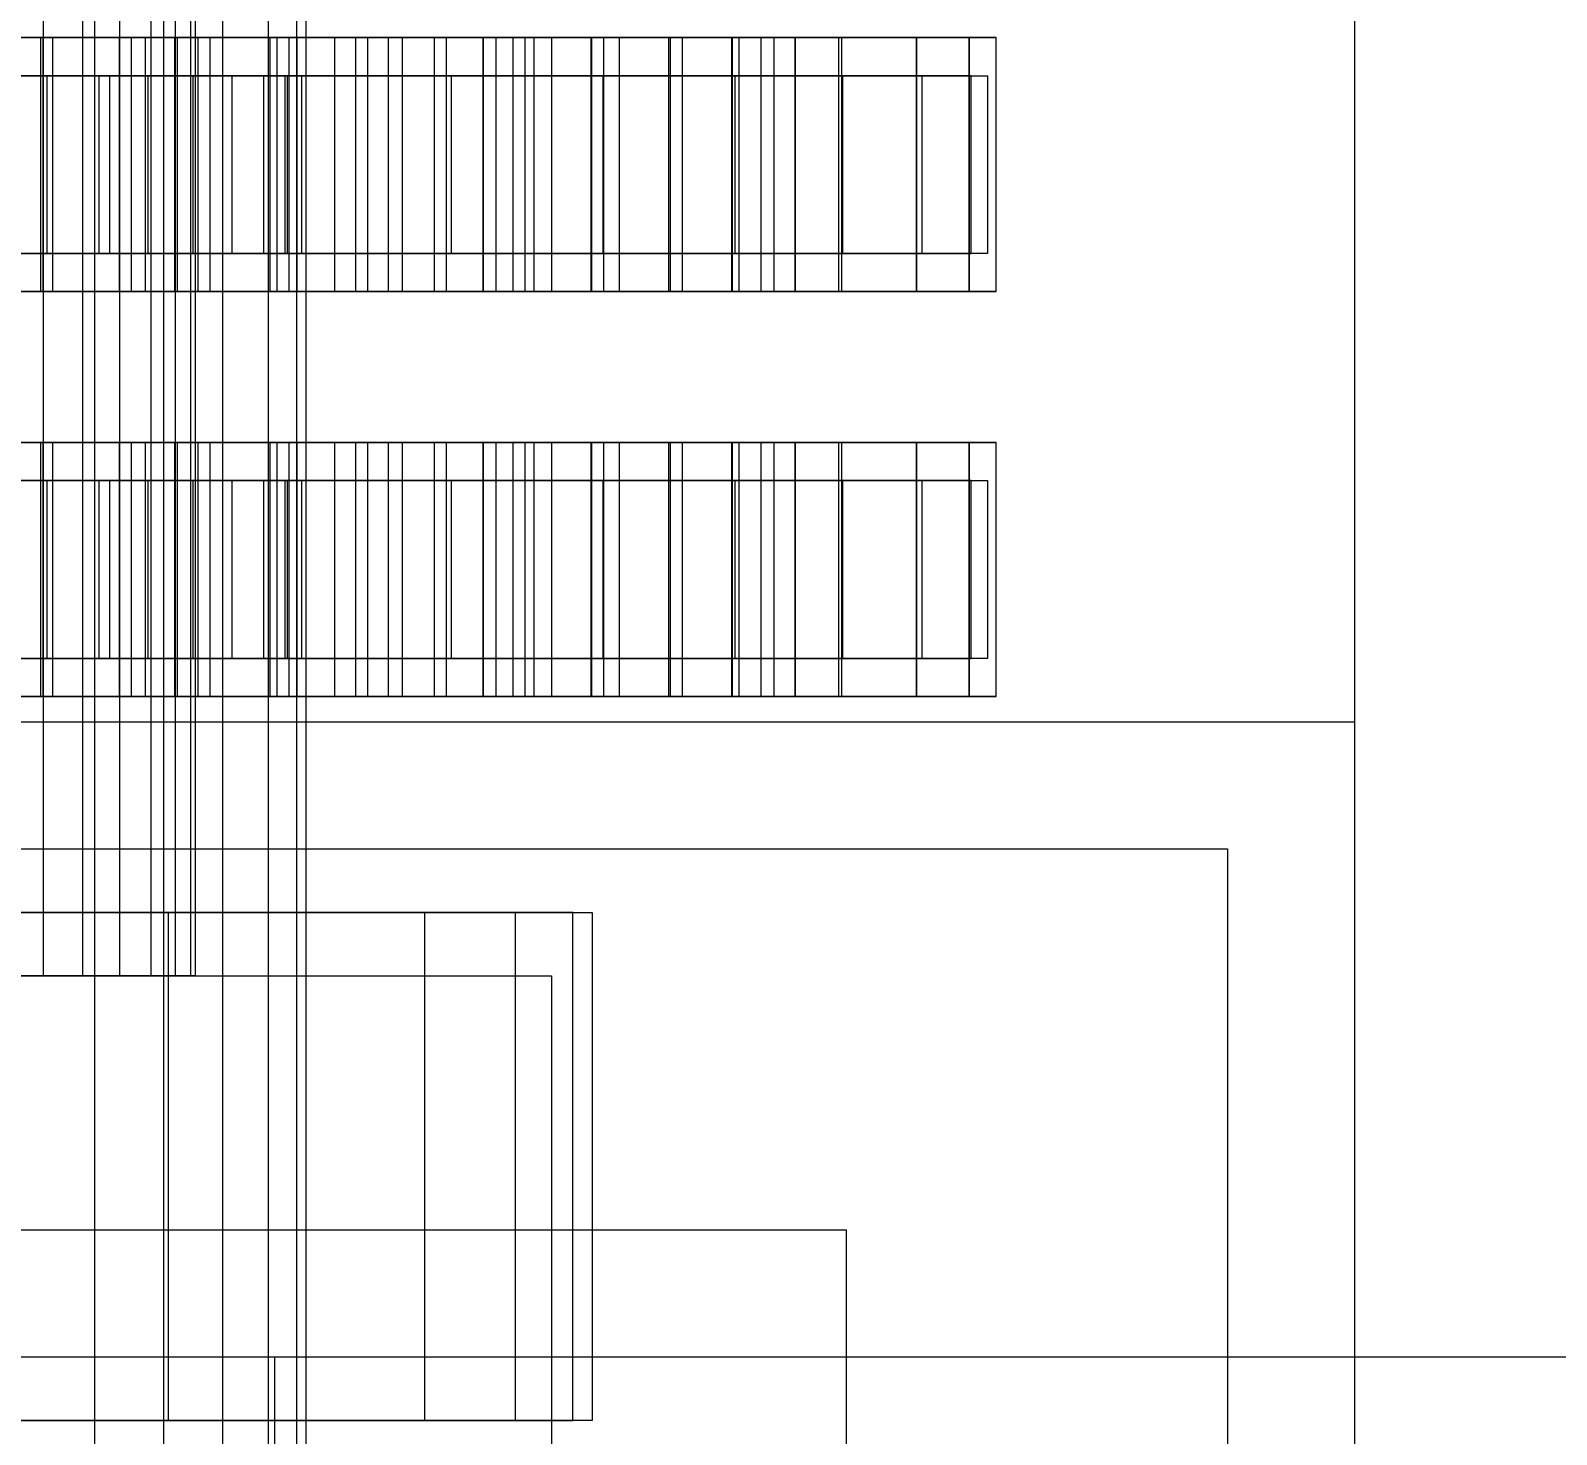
# Model space of a CAD drawing. Header units: millimetres. Extents: x -191664 to 191490, y -197311 to 10263.
# Drawn here: x 20835.5 to 20955.6, y -129306.1 to -129195.6 of the extents above; entities that cross this region are included whole.
import ezdxf

# ---------------------------------------------------------------- set-up
doc = ezdxf.new("R2010")
doc.units = ezdxf.units.MM
doc.layers.add('DET_secador_superior', color=7, linetype='Continuous', lineweight=0)
doc.layers.add('R15_COTAS_TRANSPORTE_P', color=1, linetype='Continuous', lineweight=0)
doc.dimstyles.new('PLANTA_20', dxfattribs={"dimtxt": 50, "dimasz": 30, "dimexe": 30, "dimexo": 16, "dimgap": 20, "dimtad": 1, "dimtih": 1, "dimtoh": 1, "dimdec": 1, "dimzin": 0, "dimdsep": 46, "dimcen": 0.09, "dimadec": 0, "dimazin": 0, "dimtfac": 1, "dimtdec": 4, "dimtofl": 0, "dimtmove": 0, "dimatfit": 3, "dimfxl": 1, "dimtolj": 1, "dimtzin": 0, "dimarcsym": 0})

# ---------------------------------------------------------------- blocks, each defined once
blk = doc.blocks.new('*D133')
at = {"layer": 'Defpoints', "color": 0, "transparency": 16777216}
for p in [(439.69, -194147.98), (217.89, -194406.09), (-500, -194490), (-500, -194490), (500, -194490)]:
    blk.add_point(p, dxfattribs=at)
at = {"layer": 'R15_COTAS_TRANSPORTE_P', "color": 0, "lineweight": -2, "transparency": 16777216}
blk.add_arc((-500, -194490), 722.77, 2.37834, 17.62166, dxfattribs=at)
at = {"layer": 'R15_COTAS_TRANSPORTE_P', "color": 0, "transparency": 16777216}
for points in [[(184.12, -194272.81), (193.59, -194269.58), (179.18, -194242.8)], [(227.15, -194459.9), (217.15, -194460.11), (222.77, -194490)]]:
    blk.add_solid(points, dxfattribs=at)

msp = doc.modelspace()

# ---------------------------------------------------------------- linework, layer by layer
at = {"layer": 'DET_secador_superior', "color": 9, "true_color": 0xbcc6c9}
for p, q in [((20840.54, -129080), (20840.54, -129340)), ((20845.96, -129080), (20845.96, -129340)), ((20850.62, -129080), (20850.62, -129340)), ((20854.2, -129080), (20854.2, -129340)), ((20856.45, -129080), (20856.45, -129340)), ((20857.21, -129340), (20857.21, -129080))]:
    msp.add_line(p, q, dxfattribs=at)
at = {"layer": 'DET_secador_superior', "color": 253, "true_color": 0xa6b3ba}
for p, q in [((20939.71, -129105), (20939.71, -129400)), ((20729.71, -129250), (20939.71, -129250)), ((20939.71, -129250), (20939.71, -129400)), ((20796.5, -129270), (20876.5, -129270)), ((20876.5, -129270), (20876.5, -129330))]:
    msp.add_line(p, q, dxfattribs=at)
at = {"layer": 'DET_secador_superior', "color": 253, "true_color": 0xabb8bc}
for p, q in [((20836.5, -129165), (20836.5, -129270)), ((20839.6, -129165), (20839.6, -129270)), ((20842.5, -129165), (20842.5, -129270)), ((20844.98, -129165), (20844.98, -129270)), ((20846.89, -129165), (20846.89, -129270)), ((20848.09, -129165), (20848.09, -129270)), ((20848.5, -129270), (20848.5, -129165)), ((20836.5, -129270), (20833.39, -129270)), ((20839.6, -129270), (20836.5, -129270)), ((20842.5, -129270), (20839.6, -129270)), ((20844.98, -129270), (20842.5, -129270)), ((20846.89, -129270), (20844.98, -129270)), ((20848.09, -129270), (20846.89, -129270)), ((20848.5, -129270), (20848.09, -129270))]:
    msp.add_line(p, q, dxfattribs=at)
at = {"layer": 'DET_secador_superior', "color": 8, "true_color": 0x657a85}
for p, q in [((20837.26, -129196.12), (20823.9, -129196.12)), ((20843.45, -129196.12), (20830.1, -129196.12)), ((20830.1, -129196.12), (20836.29, -129196.12)), ((20837.26, -129196.12), (20831.06, -129196.12)), ((20834.35, -129196.12), (20847.07, -129196.12)), ((20844.52, -129196.12), (20834.42, -129196.12)), ((20836.29, -129196.12), (20836.29, -129216.12)), ((20849.65, -129196.12), (20836.29, -129196.12)), ((20836.29, -129196.12), (20842.49, -129196.12)), ((20837.26, -129216.12), (20837.26, -129196.12)), ((20843.45, -129196.12), (20837.26, -129196.12)), ((20842.49, -129196.12), (20842.49, -129216.12)), ((20855.85, -129196.12), (20842.49, -129196.12)), ((20842.49, -129196.12), (20848.68, -129196.12)), ((20843.45, -129216.12), (20843.45, -129196.12)), ((20849.65, -129196.12), (20843.45, -129196.12)), ((20854.35, -129196.12), (20844.52, -129196.12)), ((20844.52, -129196.12), (20844.52, -129216.12)), ((20847.07, -129196.12), (20844.52, -129196.12)), ((20847.07, -129216.12), (20847.07, -129196.12)), ((20847.07, -129196.12), (20859.45, -129196.12)), ((20848.68, -129196.12), (20848.68, -129216.12)), ((20862.04, -129196.12), (20848.68, -129196.12)), ((20848.68, -129196.12), (20854.88, -129196.12)), ((20849.65, -129216.12), (20849.65, -129196.12)), ((20855.85, -129196.12), (20849.65, -129196.12)), ((20863.64, -129196.12), (20854.35, -129196.12)), ((20854.35, -129196.12), (20854.35, -129216.12)), ((20859.45, -129196.12), (20854.35, -129196.12)), ((20854.88, -129196.12), (20854.88, -129216.12)), ((20868.24, -129196.12), (20854.88, -129196.12)), ((20854.88, -129196.12), (20861.08, -129196.12)), ((20855.85, -129216.12), (20855.85, -129196.12)), ((20862.04, -129196.12), (20855.85, -129196.12)), ((20859.45, -129216.12), (20859.45, -129196.12)), ((20859.45, -129196.12), (20871.15, -129196.12)), ((20861.08, -129196.12), (20861.08, -129216.12)), ((20874.43, -129196.12), (20861.08, -129196.12)), ((20861.08, -129196.12), (20867.27, -129196.12)), ((20862.04, -129216.12), (20862.04, -129196.12)), ((20868.24, -129196.12), (20862.04, -129196.12)), ((20872.14, -129196.12), (20863.64, -129196.12)), ((20863.64, -129196.12), (20863.64, -129216.12)), ((20871.15, -129196.12), (20863.64, -129196.12)), ((20867.27, -129196.12), (20867.27, -129216.12)), ((20880.63, -129196.12), (20867.27, -129196.12)), ((20867.27, -129196.12), (20873.47, -129196.12)), ((20868.24, -129216.12), (20868.24, -129196.12)), ((20874.43, -129196.12), (20868.24, -129196.12)), ((20871.15, -129216.12), (20871.15, -129196.12)), ((20871.15, -129196.12), (20881.86, -129196.12)), ((20879.61, -129196.12), (20872.14, -129196.12)), ((20872.14, -129196.12), (20872.14, -129216.12)), ((20881.86, -129196.12), (20872.14, -129196.12)), ((20873.47, -129196.12), (20873.47, -129216.12)), ((20886.83, -129196.12), (20873.47, -129196.12)), ((20873.47, -129196.12), (20879.67, -129196.12)), ((20874.43, -129216.12), (20874.43, -129196.12)), ((20880.63, -129196.12), (20874.43, -129196.12)), ((20885.86, -129196.12), (20879.61, -129196.12)), ((20879.61, -129196.12), (20879.61, -129216.12)), ((20891.27, -129196.12), (20879.61, -129196.12)), ((20879.67, -129196.12), (20879.67, -129216.12)), ((20893.02, -129196.12), (20879.67, -129196.12)), ((20879.67, -129196.12), (20885.71, -129196.12)), ((20880.63, -129216.12), (20880.63, -129196.12)), ((20886.83, -129196.12), (20880.63, -129196.12)), ((20881.86, -129216.12), (20881.86, -129196.12)), ((20881.86, -129196.12), (20891.27, -129196.12)), ((20885.71, -129196.12), (20885.71, -129216.12)), ((20899.37, -129196.12), (20885.71, -129196.12)), ((20885.71, -129196.12), (20890.72, -129196.12)), ((20890.69, -129196.12), (20885.86, -129196.12)), ((20885.86, -129196.12), (20885.86, -129216.12)), ((20899.13, -129196.12), (20885.86, -129196.12)), ((20886.83, -129216.12), (20886.83, -129196.12)), ((20893.02, -129196.12), (20886.83, -129196.12)), ((20894, -129196.12), (20890.69, -129196.12)), ((20890.69, -129196.12), (20890.69, -129216.12)), ((20905.23, -129196.12), (20890.69, -129196.12)), ((20890.72, -129196.12), (20890.72, -129216.12)), ((20905.26, -129196.12), (20890.72, -129196.12)), ((20890.72, -129196.12), (20894.02, -129196.12)), ((20891.27, -129216.12), (20891.27, -129196.12)), ((20891.27, -129196.12), (20899.13, -129196.12)), ((20893.02, -129216.12), (20893.02, -129196.12)), ((20899.37, -129196.12), (20893.02, -129196.12)), ((20895.67, -129196.12), (20894, -129196.12)), ((20894, -129196.12), (20894, -129216.12)), ((20909.39, -129196.12), (20894, -129196.12)), ((20894.02, -129196.12), (20894.02, -129216.12)), ((20909.41, -129196.12), (20894.02, -129196.12)), ((20894.02, -129196.12), (20895.68, -129196.12)), ((20895.67, -129196.12), (20895.67, -129216.12)), ((20911.5, -129196.12), (20895.67, -129196.12)), ((20895.68, -129196.12), (20895.68, -129216.12)), ((20911.51, -129196.12), (20895.68, -129196.12)), ((20899.13, -129216.12), (20899.13, -129196.12)), ((20899.13, -129196.12), (20905.23, -129196.12)), ((20899.37, -129216.12), (20899.37, -129196.12)), ((20905.26, -129196.12), (20899.37, -129196.12)), ((20905.23, -129216.12), (20905.23, -129196.12)), ((20905.23, -129196.12), (20909.39, -129196.12)), ((20905.26, -129216.12), (20905.26, -129196.12)), ((20909.41, -129196.12), (20905.26, -129196.12)), ((20909.39, -129216.12), (20909.39, -129196.12)), ((20909.39, -129196.12), (20911.5, -129196.12)), ((20909.41, -129216.12), (20909.41, -129196.12)), ((20911.51, -129196.12), (20909.41, -129196.12)), ((20911.5, -129216.12), (20911.5, -129196.12)), ((20911.51, -129216.12), (20911.51, -129196.12)), ((20823.9, -129216.12), (20837.26, -129216.12)), ((20830.1, -129216.12), (20843.45, -129216.12)), ((20836.29, -129216.12), (20830.1, -129216.12)), ((20831.06, -129216.12), (20837.26, -129216.12)), ((20847.07, -129216.12), (20834.35, -129216.12)), ((20834.42, -129216.12), (20844.52, -129216.12)), ((20836.29, -129216.12), (20849.65, -129216.12)), ((20842.49, -129216.12), (20836.29, -129216.12)), ((20837.26, -129216.12), (20843.45, -129216.12)), ((20842.49, -129216.12), (20855.85, -129216.12)), ((20848.68, -129216.12), (20842.49, -129216.12)), ((20843.45, -129216.12), (20849.65, -129216.12)), ((20844.52, -129216.12), (20854.35, -129216.12)), ((20844.52, -129216.12), (20847.07, -129216.12)), ((20859.45, -129216.12), (20847.07, -129216.12)), ((20848.68, -129216.12), (20862.04, -129216.12)), ((20854.88, -129216.12), (20848.68, -129216.12)), ((20849.65, -129216.12), (20855.85, -129216.12)), ((20854.35, -129216.12), (20863.64, -129216.12)), ((20854.35, -129216.12), (20859.45, -129216.12)), ((20854.88, -129216.12), (20868.24, -129216.12)), ((20861.08, -129216.12), (20854.88, -129216.12)), ((20855.85, -129216.12), (20862.04, -129216.12)), ((20871.15, -129216.12), (20859.45, -129216.12)), ((20861.08, -129216.12), (20874.43, -129216.12)), ((20867.27, -129216.12), (20861.08, -129216.12)), ((20862.04, -129216.12), (20868.24, -129216.12)), ((20863.64, -129216.12), (20872.14, -129216.12)), ((20863.64, -129216.12), (20871.15, -129216.12)), ((20867.27, -129216.12), (20880.63, -129216.12)), ((20873.47, -129216.12), (20867.27, -129216.12)), ((20868.24, -129216.12), (20874.43, -129216.12)), ((20881.86, -129216.12), (20871.15, -129216.12)), ((20872.14, -129216.12), (20879.61, -129216.12)), ((20872.14, -129216.12), (20881.86, -129216.12)), ((20873.47, -129216.12), (20886.83, -129216.12)), ((20879.67, -129216.12), (20873.47, -129216.12)), ((20874.43, -129216.12), (20880.63, -129216.12)), ((20879.61, -129216.12), (20885.86, -129216.12)), ((20879.61, -129216.12), (20891.27, -129216.12)), ((20879.67, -129216.12), (20893.02, -129216.12)), ((20885.71, -129216.12), (20879.67, -129216.12)), ((20880.63, -129216.12), (20886.83, -129216.12)), ((20891.27, -129216.12), (20881.86, -129216.12)), ((20885.71, -129216.12), (20899.37, -129216.12)), ((20890.72, -129216.12), (20885.71, -129216.12)), ((20885.86, -129216.12), (20890.69, -129216.12)), ((20885.86, -129216.12), (20899.13, -129216.12)), ((20886.83, -129216.12), (20893.02, -129216.12)), ((20890.69, -129216.12), (20894, -129216.12)), ((20890.69, -129216.12), (20905.23, -129216.12)), ((20890.72, -129216.12), (20905.26, -129216.12)), ((20894.02, -129216.12), (20890.72, -129216.12)), ((20899.13, -129216.12), (20891.27, -129216.12)), ((20893.02, -129216.12), (20899.37, -129216.12)), ((20894, -129216.12), (20895.67, -129216.12)), ((20894, -129216.12), (20909.39, -129216.12)), ((20894.02, -129216.12), (20909.41, -129216.12)), ((20895.68, -129216.12), (20894.02, -129216.12)), ((20895.67, -129216.12), (20911.5, -129216.12)), ((20895.68, -129216.12), (20911.51, -129216.12)), ((20905.23, -129216.12), (20899.13, -129216.12)), ((20899.37, -129216.12), (20905.26, -129216.12)), ((20909.39, -129216.12), (20905.23, -129216.12)), ((20905.26, -129216.12), (20909.41, -129216.12)), ((20911.5, -129216.12), (20909.39, -129216.12)), ((20909.41, -129216.12), (20911.51, -129216.12)), ((20837.26, -129228), (20823.9, -129228)), ((20843.45, -129228), (20830.1, -129228)), ((20830.1, -129228), (20836.29, -129228)), ((20837.26, -129228), (20831.06, -129228)), ((20834.35, -129228), (20847.07, -129228)), ((20844.52, -129228), (20834.42, -129228)), ((20836.29, -129228), (20836.29, -129248)), ((20849.65, -129228), (20836.29, -129228)), ((20836.29, -129228), (20842.49, -129228)), ((20837.26, -129248), (20837.26, -129228)), ((20843.45, -129228), (20837.26, -129228)), ((20842.49, -129228), (20842.49, -129248)), ((20855.85, -129228), (20842.49, -129228)), ((20842.49, -129228), (20848.68, -129228)), ((20843.45, -129248), (20843.45, -129228)), ((20849.65, -129228), (20843.45, -129228)), ((20854.35, -129228), (20844.52, -129228)), ((20844.52, -129228), (20844.52, -129248)), ((20847.07, -129228), (20844.52, -129228)), ((20847.07, -129248), (20847.07, -129228)), ((20847.07, -129228), (20859.45, -129228)), ((20848.68, -129228), (20848.68, -129248)), ((20862.04, -129228), (20848.68, -129228)), ((20848.68, -129228), (20854.88, -129228)), ((20849.65, -129248), (20849.65, -129228)), ((20855.85, -129228), (20849.65, -129228)), ((20863.64, -129228), (20854.35, -129228)), ((20854.35, -129228), (20854.35, -129248)), ((20859.45, -129228), (20854.35, -129228)), ((20854.88, -129228), (20854.88, -129248)), ((20868.24, -129228), (20854.88, -129228)), ((20854.88, -129228), (20861.08, -129228)), ((20855.85, -129248), (20855.85, -129228)), ((20862.04, -129228), (20855.85, -129228)), ((20859.45, -129248), (20859.45, -129228)), ((20859.45, -129228), (20871.15, -129228)), ((20861.08, -129228), (20861.08, -129248)), ((20874.43, -129228), (20861.08, -129228)), ((20861.08, -129228), (20867.27, -129228)), ((20862.04, -129248), (20862.04, -129228)), ((20868.24, -129228), (20862.04, -129228)), ((20872.14, -129228), (20863.64, -129228)), ((20863.64, -129228), (20863.64, -129248)), ((20871.15, -129228), (20863.64, -129228)), ((20867.27, -129228), (20867.27, -129248)), ((20880.63, -129228), (20867.27, -129228)), ((20867.27, -129228), (20873.47, -129228)), ((20868.24, -129248), (20868.24, -129228)), ((20874.43, -129228), (20868.24, -129228)), ((20871.15, -129248), (20871.15, -129228)), ((20871.15, -129228), (20881.86, -129228)), ((20879.61, -129228), (20872.14, -129228)), ((20872.14, -129228), (20872.14, -129248)), ((20881.86, -129228), (20872.14, -129228)), ((20873.47, -129228), (20873.47, -129248)), ((20886.83, -129228), (20873.47, -129228)), ((20873.47, -129228), (20879.67, -129228)), ((20874.43, -129248), (20874.43, -129228)), ((20880.63, -129228), (20874.43, -129228)), ((20885.86, -129228), (20879.61, -129228)), ((20879.61, -129228), (20879.61, -129248)), ((20891.27, -129228), (20879.61, -129228)), ((20879.67, -129228), (20879.67, -129248)), ((20893.02, -129228), (20879.67, -129228)), ((20879.67, -129228), (20885.71, -129228)), ((20880.63, -129248), (20880.63, -129228)), ((20886.83, -129228), (20880.63, -129228)), ((20881.86, -129248), (20881.86, -129228)), ((20881.86, -129228), (20891.27, -129228)), ((20885.71, -129228), (20885.71, -129248)), ((20899.37, -129228), (20885.71, -129228)), ((20885.71, -129228), (20890.72, -129228)), ((20890.69, -129228), (20885.86, -129228)), ((20885.86, -129228), (20885.86, -129248)), ((20899.13, -129228), (20885.86, -129228)), ((20886.83, -129248), (20886.83, -129228)), ((20893.02, -129228), (20886.83, -129228)), ((20894, -129228), (20890.69, -129228)), ((20890.69, -129228), (20890.69, -129248)), ((20905.23, -129228), (20890.69, -129228)), ((20890.72, -129228), (20890.72, -129248)), ((20905.26, -129228), (20890.72, -129228)), ((20890.72, -129228), (20894.02, -129228)), ((20891.27, -129248), (20891.27, -129228)), ((20891.27, -129228), (20899.13, -129228)), ((20893.02, -129248), (20893.02, -129228)), ((20899.37, -129228), (20893.02, -129228)), ((20895.67, -129228), (20894, -129228)), ((20894, -129228), (20894, -129248)), ((20909.39, -129228), (20894, -129228)), ((20894.02, -129228), (20894.02, -129248)), ((20909.41, -129228), (20894.02, -129228)), ((20894.02, -129228), (20895.68, -129228)), ((20895.67, -129228), (20895.67, -129248)), ((20911.5, -129228), (20895.67, -129228)), ((20895.68, -129228), (20895.68, -129248)), ((20911.51, -129228), (20895.68, -129228)), ((20899.13, -129248), (20899.13, -129228)), ((20899.13, -129228), (20905.23, -129228)), ((20899.37, -129248), (20899.37, -129228)), ((20905.26, -129228), (20899.37, -129228)), ((20905.23, -129248), (20905.23, -129228)), ((20905.23, -129228), (20909.39, -129228)), ((20905.26, -129248), (20905.26, -129228)), ((20909.41, -129228), (20905.26, -129228)), ((20909.39, -129248), (20909.39, -129228)), ((20909.39, -129228), (20911.5, -129228)), ((20909.41, -129248), (20909.41, -129228)), ((20911.51, -129228), (20909.41, -129228)), ((20911.5, -129248), (20911.5, -129228)), ((20911.51, -129248), (20911.51, -129228)), ((20823.9, -129248), (20837.26, -129248)), ((20830.1, -129248), (20843.45, -129248)), ((20836.29, -129248), (20830.1, -129248)), ((20831.06, -129248), (20837.26, -129248)), ((20847.07, -129248), (20834.35, -129248)), ((20834.42, -129248), (20844.52, -129248)), ((20836.29, -129248), (20849.65, -129248)), ((20842.49, -129248), (20836.29, -129248)), ((20837.26, -129248), (20843.45, -129248)), ((20842.49, -129248), (20855.85, -129248)), ((20848.68, -129248), (20842.49, -129248)), ((20843.45, -129248), (20849.65, -129248)), ((20844.52, -129248), (20854.35, -129248)), ((20844.52, -129248), (20847.07, -129248)), ((20859.45, -129248), (20847.07, -129248)), ((20848.68, -129248), (20862.04, -129248)), ((20854.88, -129248), (20848.68, -129248)), ((20849.65, -129248), (20855.85, -129248)), ((20854.35, -129248), (20863.64, -129248)), ((20854.35, -129248), (20859.45, -129248)), ((20854.88, -129248), (20868.24, -129248)), ((20861.08, -129248), (20854.88, -129248)), ((20855.85, -129248), (20862.04, -129248)), ((20871.15, -129248), (20859.45, -129248)), ((20861.08, -129248), (20874.43, -129248)), ((20867.27, -129248), (20861.08, -129248)), ((20862.04, -129248), (20868.24, -129248)), ((20863.64, -129248), (20872.14, -129248)), ((20863.64, -129248), (20871.15, -129248)), ((20867.27, -129248), (20880.63, -129248)), ((20873.47, -129248), (20867.27, -129248)), ((20868.24, -129248), (20874.43, -129248)), ((20881.86, -129248), (20871.15, -129248)), ((20872.14, -129248), (20879.61, -129248)), ((20872.14, -129248), (20881.86, -129248)), ((20873.47, -129248), (20886.83, -129248)), ((20879.67, -129248), (20873.47, -129248)), ((20874.43, -129248), (20880.63, -129248)), ((20879.61, -129248), (20885.86, -129248)), ((20879.61, -129248), (20891.27, -129248)), ((20879.67, -129248), (20893.02, -129248)), ((20885.71, -129248), (20879.67, -129248)), ((20880.63, -129248), (20886.83, -129248)), ((20891.27, -129248), (20881.86, -129248)), ((20885.71, -129248), (20899.37, -129248)), ((20890.72, -129248), (20885.71, -129248)), ((20885.86, -129248), (20890.69, -129248)), ((20885.86, -129248), (20899.13, -129248)), ((20886.83, -129248), (20893.02, -129248)), ((20890.69, -129248), (20894, -129248)), ((20890.69, -129248), (20905.23, -129248)), ((20890.72, -129248), (20905.26, -129248)), ((20894.02, -129248), (20890.72, -129248)), ((20899.13, -129248), (20891.27, -129248)), ((20893.02, -129248), (20899.37, -129248)), ((20894, -129248), (20895.67, -129248)), ((20894, -129248), (20909.39, -129248)), ((20894.02, -129248), (20909.41, -129248)), ((20895.68, -129248), (20894.02, -129248)), ((20895.67, -129248), (20911.5, -129248)), ((20895.68, -129248), (20911.51, -129248)), ((20905.23, -129248), (20899.13, -129248)), ((20899.37, -129248), (20905.26, -129248)), ((20909.39, -129248), (20905.23, -129248)), ((20905.26, -129248), (20909.41, -129248)), ((20911.5, -129248), (20909.39, -129248)), ((20909.41, -129248), (20911.51, -129248))]:
    msp.add_line(p, q, dxfattribs=at)
at = {"layer": 'DET_secador_superior', "color": 252, "true_color": 0x8ba19a}
for p, q in [((20826.15, -129196.12), (20836.5, -129196.12)), ((20836.5, -129196.12), (20833.39, -129196.12)), ((20836.5, -129216.12), (20836.5, -129196.12)), ((20836.5, -129196.12), (20846.85, -129196.12)), ((20839.6, -129196.12), (20836.5, -129196.12)), ((20842.5, -129196.12), (20839.6, -129196.12)), ((20839.6, -129196.12), (20839.6, -129216.12)), ((20846.85, -129196.12), (20839.6, -129196.12)), ((20844.98, -129196.12), (20842.5, -129196.12)), ((20842.5, -129196.12), (20842.5, -129216.12)), ((20856.5, -129196.12), (20842.5, -129196.12)), ((20846.89, -129196.12), (20844.98, -129196.12)), ((20844.98, -129196.12), (20844.98, -129216.12)), ((20864.78, -129196.12), (20844.98, -129196.12)), ((20846.85, -129216.12), (20846.85, -129196.12)), ((20846.85, -129196.12), (20856.5, -129196.12)), ((20848.09, -129196.12), (20846.89, -129196.12)), ((20846.89, -129196.12), (20846.89, -129216.12)), ((20871.14, -129196.12), (20846.89, -129196.12)), ((20848.5, -129196.12), (20848.09, -129196.12)), ((20848.09, -129196.12), (20848.09, -129216.12)), ((20875.14, -129196.12), (20848.09, -129196.12)), ((20848.5, -129216.12), (20848.5, -129196.12)), ((20848.5, -129196.12), (20876.5, -129196.12)), ((20856.5, -129216.12), (20856.5, -129196.12)), ((20856.5, -129196.12), (20864.78, -129196.12)), ((20864.78, -129216.12), (20864.78, -129196.12)), ((20864.78, -129196.12), (20871.14, -129196.12)), ((20871.14, -129216.12), (20871.14, -129196.12)), ((20871.14, -129196.12), (20875.14, -129196.12)), ((20875.14, -129216.12), (20875.14, -129196.12)), ((20875.14, -129196.12), (20876.5, -129196.12)), ((20876.5, -129196.12), (20876.5, -129216.12)), ((20827.69, -129199.12), (20841.74, -129199.12)), ((20836.79, -129199.12), (20832.64, -129199.12)), ((20840.87, -129199.12), (20836.79, -129199.12)), ((20836.79, -129199.12), (20836.79, -129213.12)), ((20841.74, -129199.12), (20836.79, -129199.12)), ((20844.74, -129199.12), (20840.87, -129199.12)), ((20840.87, -129199.12), (20840.87, -129213.12)), ((20855.54, -129199.12), (20840.87, -129199.12)), ((20841.74, -129213.12), (20841.74, -129199.12)), ((20841.74, -129199.12), (20855.54, -129199.12)), ((20848.27, -129199.12), (20844.74, -129199.12)), ((20844.74, -129199.12), (20844.74, -129213.12)), ((20868.64, -129199.12), (20844.74, -129199.12)), ((20851.34, -129199.12), (20848.27, -129199.12)), ((20848.27, -129199.12), (20848.27, -129213.12)), ((20880.58, -129199.12), (20848.27, -129199.12)), ((20853.84, -129199.12), (20851.34, -129199.12)), ((20851.34, -129199.12), (20851.34, -129213.12)), ((20890.96, -129199.12), (20851.34, -129199.12)), ((20855.69, -129199.12), (20853.84, -129199.12)), ((20853.84, -129199.12), (20853.84, -129213.12)), ((20899.43, -129199.12), (20853.84, -129199.12)), ((20855.54, -129213.12), (20855.54, -129199.12)), ((20855.54, -129199.12), (20868.64, -129199.12)), ((20856.83, -129199.12), (20855.69, -129199.12)), ((20855.69, -129199.12), (20855.69, -129213.12)), ((20905.69, -129199.12), (20855.69, -129199.12)), ((20857.21, -129199.12), (20856.83, -129199.12)), ((20856.83, -129199.12), (20856.83, -129213.12)), ((20909.53, -129199.12), (20856.83, -129199.12)), ((20857.21, -129213.12), (20857.21, -129199.12)), ((20857.21, -129199.12), (20910.83, -129199.12)), ((20868.64, -129213.12), (20868.64, -129199.12)), ((20868.64, -129199.12), (20880.58, -129199.12)), ((20880.58, -129213.12), (20880.58, -129199.12)), ((20880.58, -129199.12), (20890.96, -129199.12)), ((20890.96, -129213.12), (20890.96, -129199.12)), ((20890.96, -129199.12), (20899.43, -129199.12)), ((20899.43, -129213.12), (20899.43, -129199.12)), ((20899.43, -129199.12), (20905.69, -129199.12)), ((20905.69, -129213.12), (20905.69, -129199.12)), ((20905.69, -129199.12), (20909.53, -129199.12)), ((20909.53, -129213.12), (20909.53, -129199.12)), ((20909.53, -129199.12), (20910.83, -129199.12)), ((20910.83, -129199.12), (20910.83, -129213.12)), ((20841.74, -129213.12), (20827.69, -129213.12)), ((20832.64, -129213.12), (20836.79, -129213.12)), ((20836.79, -129213.12), (20840.87, -129213.12)), ((20836.79, -129213.12), (20841.74, -129213.12)), ((20840.87, -129213.12), (20844.74, -129213.12)), ((20840.87, -129213.12), (20855.54, -129213.12)), ((20855.54, -129213.12), (20841.74, -129213.12)), ((20844.74, -129213.12), (20848.27, -129213.12)), ((20844.74, -129213.12), (20868.64, -129213.12)), ((20848.27, -129213.12), (20851.34, -129213.12)), ((20848.27, -129213.12), (20880.58, -129213.12)), ((20851.34, -129213.12), (20853.84, -129213.12)), ((20851.34, -129213.12), (20890.96, -129213.12)), ((20853.84, -129213.12), (20855.69, -129213.12)), ((20853.84, -129213.12), (20899.43, -129213.12)), ((20868.64, -129213.12), (20855.54, -129213.12)), ((20855.69, -129213.12), (20856.83, -129213.12)), ((20855.69, -129213.12), (20905.69, -129213.12)), ((20856.83, -129213.12), (20857.21, -129213.12)), ((20856.83, -129213.12), (20909.53, -129213.12)), ((20910.83, -129213.12), (20857.21, -129213.12)), ((20880.58, -129213.12), (20868.64, -129213.12)), ((20890.96, -129213.12), (20880.58, -129213.12)), ((20899.43, -129213.12), (20890.96, -129213.12)), ((20905.69, -129213.12), (20899.43, -129213.12)), ((20909.53, -129213.12), (20905.69, -129213.12)), ((20910.83, -129213.12), (20909.53, -129213.12)), ((20836.5, -129216.12), (20826.15, -129216.12)), ((20833.39, -129216.12), (20836.5, -129216.12)), ((20846.85, -129216.12), (20836.5, -129216.12)), ((20836.5, -129216.12), (20839.6, -129216.12)), ((20839.6, -129216.12), (20842.5, -129216.12)), ((20839.6, -129216.12), (20846.85, -129216.12)), ((20842.5, -129216.12), (20844.98, -129216.12)), ((20842.5, -129216.12), (20856.5, -129216.12)), ((20844.98, -129216.12), (20846.89, -129216.12)), ((20844.98, -129216.12), (20864.78, -129216.12)), ((20856.5, -129216.12), (20846.85, -129216.12)), ((20846.89, -129216.12), (20848.09, -129216.12)), ((20846.89, -129216.12), (20871.14, -129216.12)), ((20848.09, -129216.12), (20848.5, -129216.12)), ((20848.09, -129216.12), (20875.14, -129216.12)), ((20876.5, -129216.12), (20848.5, -129216.12)), ((20864.78, -129216.12), (20856.5, -129216.12)), ((20871.14, -129216.12), (20864.78, -129216.12)), ((20875.14, -129216.12), (20871.14, -129216.12)), ((20876.5, -129216.12), (20875.14, -129216.12)), ((20826.15, -129228), (20836.5, -129228)), ((20836.5, -129228), (20833.39, -129228)), ((20836.5, -129248), (20836.5, -129228)), ((20836.5, -129228), (20846.85, -129228)), ((20839.6, -129228), (20836.5, -129228)), ((20842.5, -129228), (20839.6, -129228)), ((20839.6, -129228), (20839.6, -129248)), ((20846.85, -129228), (20839.6, -129228)), ((20844.98, -129228), (20842.5, -129228)), ((20842.5, -129228), (20842.5, -129248)), ((20856.5, -129228), (20842.5, -129228)), ((20846.89, -129228), (20844.98, -129228)), ((20844.98, -129228), (20844.98, -129248)), ((20864.78, -129228), (20844.98, -129228)), ((20846.85, -129248), (20846.85, -129228)), ((20846.85, -129228), (20856.5, -129228)), ((20848.09, -129228), (20846.89, -129228)), ((20846.89, -129228), (20846.89, -129248)), ((20871.14, -129228), (20846.89, -129228)), ((20848.5, -129228), (20848.09, -129228)), ((20848.09, -129228), (20848.09, -129248)), ((20875.14, -129228), (20848.09, -129228)), ((20848.5, -129248), (20848.5, -129228)), ((20848.5, -129228), (20876.5, -129228)), ((20856.5, -129248), (20856.5, -129228)), ((20856.5, -129228), (20864.78, -129228)), ((20864.78, -129248), (20864.78, -129228)), ((20864.78, -129228), (20871.14, -129228)), ((20871.14, -129248), (20871.14, -129228)), ((20871.14, -129228), (20875.14, -129228)), ((20875.14, -129248), (20875.14, -129228)), ((20875.14, -129228), (20876.5, -129228)), ((20876.5, -129228), (20876.5, -129248)), ((20827.69, -129231), (20841.74, -129231)), ((20836.79, -129231), (20832.64, -129231)), ((20840.87, -129231), (20836.79, -129231)), ((20836.79, -129231), (20836.79, -129245)), ((20841.74, -129231), (20836.79, -129231)), ((20844.74, -129231), (20840.87, -129231)), ((20840.87, -129231), (20840.87, -129245)), ((20855.54, -129231), (20840.87, -129231)), ((20841.74, -129245), (20841.74, -129231)), ((20841.74, -129231), (20855.54, -129231)), ((20848.27, -129231), (20844.74, -129231)), ((20844.74, -129231), (20844.74, -129245)), ((20868.64, -129231), (20844.74, -129231)), ((20851.34, -129231), (20848.27, -129231)), ((20848.27, -129231), (20848.27, -129245)), ((20880.58, -129231), (20848.27, -129231)), ((20853.84, -129231), (20851.34, -129231)), ((20851.34, -129231), (20851.34, -129245)), ((20890.96, -129231), (20851.34, -129231)), ((20855.69, -129231), (20853.84, -129231)), ((20853.84, -129231), (20853.84, -129245)), ((20899.43, -129231), (20853.84, -129231)), ((20855.54, -129245), (20855.54, -129231)), ((20855.54, -129231), (20868.64, -129231)), ((20856.83, -129231), (20855.69, -129231)), ((20855.69, -129231), (20855.69, -129245)), ((20905.69, -129231), (20855.69, -129231)), ((20857.21, -129231), (20856.83, -129231)), ((20856.83, -129231), (20856.83, -129245)), ((20909.53, -129231), (20856.83, -129231)), ((20857.21, -129245), (20857.21, -129231)), ((20857.21, -129231), (20910.83, -129231)), ((20868.64, -129245), (20868.64, -129231)), ((20868.64, -129231), (20880.58, -129231)), ((20880.58, -129245), (20880.58, -129231)), ((20880.58, -129231), (20890.96, -129231)), ((20890.96, -129245), (20890.96, -129231)), ((20890.96, -129231), (20899.43, -129231)), ((20899.43, -129245), (20899.43, -129231)), ((20899.43, -129231), (20905.69, -129231)), ((20905.69, -129245), (20905.69, -129231)), ((20905.69, -129231), (20909.53, -129231)), ((20909.53, -129245), (20909.53, -129231)), ((20909.53, -129231), (20910.83, -129231)), ((20910.83, -129231), (20910.83, -129245)), ((20841.74, -129245), (20827.69, -129245)), ((20832.64, -129245), (20836.79, -129245)), ((20836.79, -129245), (20840.87, -129245)), ((20836.79, -129245), (20841.74, -129245)), ((20840.87, -129245), (20844.74, -129245)), ((20840.87, -129245), (20855.54, -129245)), ((20855.54, -129245), (20841.74, -129245)), ((20844.74, -129245), (20848.27, -129245)), ((20844.74, -129245), (20868.64, -129245)), ((20848.27, -129245), (20851.34, -129245)), ((20848.27, -129245), (20880.58, -129245)), ((20851.34, -129245), (20853.84, -129245)), ((20851.34, -129245), (20890.96, -129245)), ((20853.84, -129245), (20855.69, -129245)), ((20853.84, -129245), (20899.43, -129245)), ((20868.64, -129245), (20855.54, -129245)), ((20855.69, -129245), (20856.83, -129245)), ((20855.69, -129245), (20905.69, -129245)), ((20856.83, -129245), (20857.21, -129245)), ((20856.83, -129245), (20909.53, -129245)), ((20910.83, -129245), (20857.21, -129245)), ((20880.58, -129245), (20868.64, -129245)), ((20890.96, -129245), (20880.58, -129245)), ((20899.43, -129245), (20890.96, -129245)), ((20905.69, -129245), (20899.43, -129245)), ((20909.53, -129245), (20905.69, -129245)), ((20910.83, -129245), (20909.53, -129245)), ((20836.5, -129248), (20826.15, -129248)), ((20833.39, -129248), (20836.5, -129248)), ((20846.85, -129248), (20836.5, -129248)), ((20836.5, -129248), (20839.6, -129248)), ((20839.6, -129248), (20842.5, -129248)), ((20839.6, -129248), (20846.85, -129248)), ((20842.5, -129248), (20844.98, -129248)), ((20842.5, -129248), (20856.5, -129248)), ((20844.98, -129248), (20846.89, -129248)), ((20844.98, -129248), (20864.78, -129248)), ((20856.5, -129248), (20846.85, -129248)), ((20846.89, -129248), (20848.09, -129248)), ((20846.89, -129248), (20871.14, -129248)), ((20848.09, -129248), (20848.5, -129248)), ((20848.09, -129248), (20875.14, -129248)), ((20876.5, -129248), (20848.5, -129248)), ((20864.78, -129248), (20856.5, -129248)), ((20871.14, -129248), (20864.78, -129248)), ((20875.14, -129248), (20871.14, -129248)), ((20876.5, -129248), (20875.14, -129248)), ((20834.71, -129265), (20846.36, -129265)), ((20840.54, -129265), (20834.71, -129265)), ((20845.96, -129265), (20840.54, -129265)), ((20840.54, -129265), (20840.54, -129305)), ((20846.36, -129265), (20840.54, -129265)), ((20850.62, -129265), (20845.96, -129265)), ((20845.96, -129265), (20845.96, -129305)), ((20857.21, -129265), (20845.96, -129265)), ((20846.36, -129305), (20846.36, -129265)), ((20846.36, -129265), (20857.21, -129265)), ((20854.2, -129265), (20850.62, -129265)), ((20850.62, -129265), (20850.62, -129305)), ((20866.53, -129265), (20850.62, -129265)), ((20856.45, -129265), (20854.2, -129265)), ((20854.2, -129265), (20854.2, -129305)), ((20873.68, -129265), (20854.2, -129265)), ((20857.21, -129265), (20856.45, -129265)), ((20856.45, -129265), (20856.45, -129305)), ((20878.18, -129265), (20856.45, -129265)), ((20857.21, -129305), (20857.21, -129265)), ((20857.21, -129265), (20879.71, -129265)), ((20857.21, -129265), (20866.53, -129265)), ((20866.53, -129305), (20866.53, -129265)), ((20866.53, -129265), (20873.68, -129265)), ((20873.68, -129305), (20873.68, -129265)), ((20873.68, -129265), (20878.18, -129265)), ((20878.18, -129305), (20878.18, -129265)), ((20878.18, -129265), (20879.71, -129265)), ((20879.71, -129265), (20879.71, -129305)), ((20846.36, -129305), (20834.71, -129305)), ((20834.71, -129305), (20840.54, -129305)), ((20840.54, -129305), (20845.96, -129305)), ((20840.54, -129305), (20846.36, -129305)), ((20845.96, -129305), (20850.62, -129305)), ((20845.96, -129305), (20857.21, -129305)), ((20857.21, -129305), (20846.36, -129305)), ((20850.62, -129305), (20854.2, -129305)), ((20850.62, -129305), (20866.53, -129305)), ((20854.2, -129305), (20856.45, -129305)), ((20854.2, -129305), (20873.68, -129305)), ((20856.45, -129305), (20857.21, -129305)), ((20856.45, -129305), (20878.18, -129305)), ((20879.71, -129305), (20857.21, -129305)), ((20866.53, -129305), (20857.21, -129305)), ((20873.68, -129305), (20866.53, -129305)), ((20878.18, -129305), (20873.68, -129305)), ((20879.71, -129305), (20878.18, -129305))]:
    msp.add_line(p, q, dxfattribs=at)
at = {"layer": 'DET_secador_superior', "color": 117, "true_color": 0x356c64}
for p, q in [((20739.71, -129260), (20929.71, -129260)), ((20929.71, -129260), (20929.71, -129310))]:
    msp.add_line(p, q, dxfattribs=at)
at = {"layer": 'DET_secador_superior', "color": 142, "true_color": 0x159eb4}
for p, q in [((20709.71, -129290), (20899.71, -129290)), ((20899.71, -129290), (20899.71, -129340))]:
    msp.add_line(p, q, dxfattribs=at)
at = {"layer": 'DET_secador_superior', "color": 9, "true_color": 0xb8c6c1}
for p, q in [((1104.71, -129300), (20854.71, -129300)), ((20854.71, -129300), (20854.71, -132100))]:
    msp.add_line(p, q, dxfattribs=at)
at = {"layer": 'DET_secador_superior', "color": 251, "true_color": 0x536a64}
msp.add_line((1104.71, -129300), (21104.71, -129300), dxfattribs=at)
at = {"layer": 'DET_secador_superior', "color": 254, "true_color": 0xd8e0dc}
msp.add_line((19453.05, -129300), (21089.71, -129300), dxfattribs=at)

# ---------------------------------------------------------------- dimensions: what is measured, and where the dimension line sits
at = {"layer": 'R15_COTAS_TRANSPORTE_P'}
dim = msp.add_angular_dim_2l(base=(217.89, -194406.09), line1=((-500, -194490), (500, -194490)), line2=((-500, -194490), (439.69, -194147.98)), dimstyle='PLANTA_20', dxfattribs=at)
dim.commit()
dim.dimension.update_dxf_attribs({"geometry": '*D133', "text_midpoint": (191490.46, -33543.69)})

doc.saveas('drawing.dxf')
